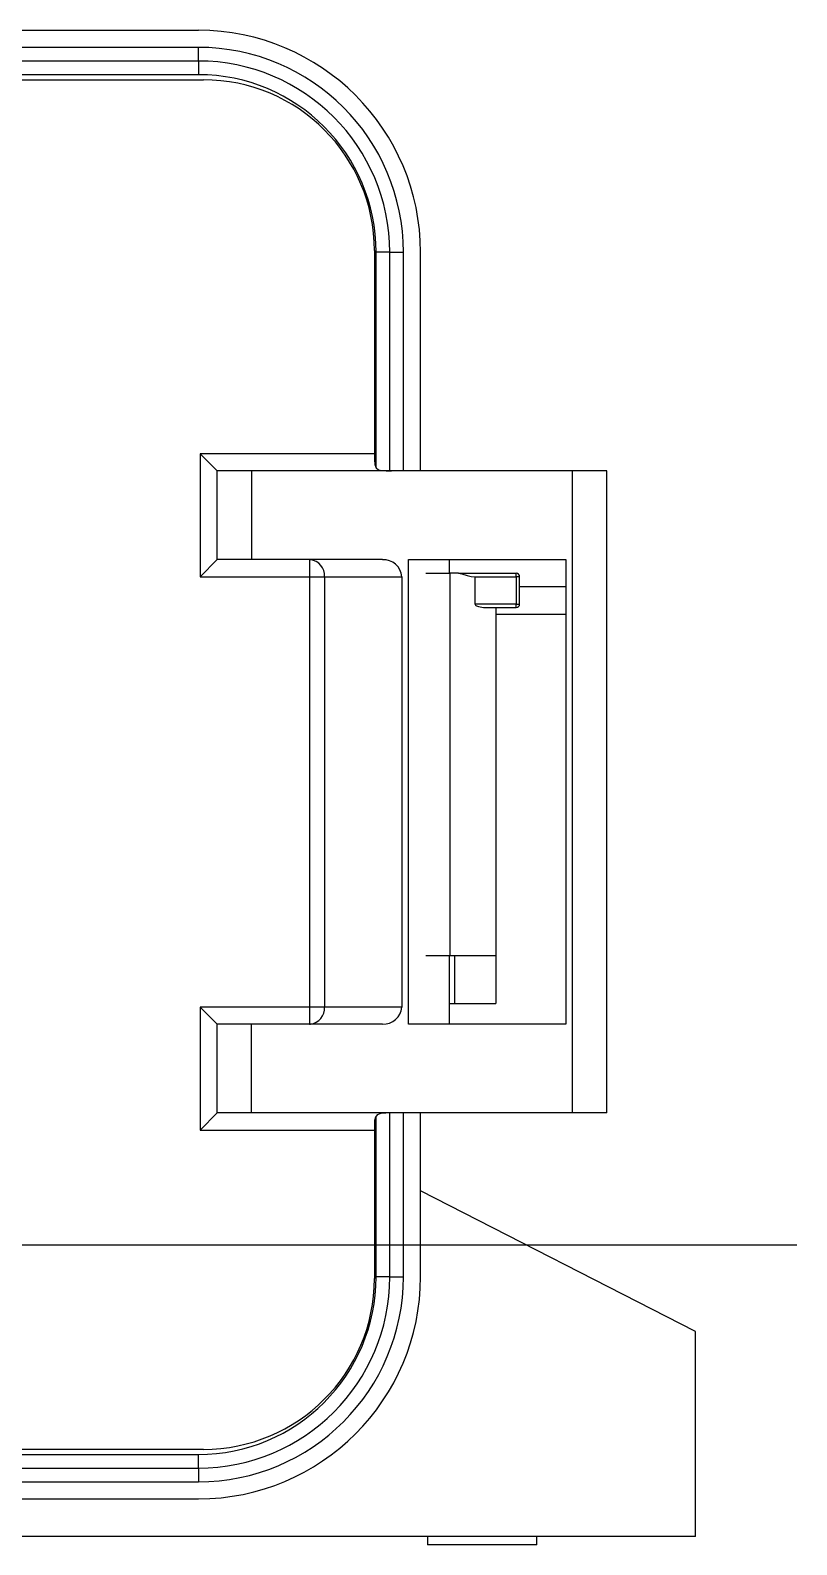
# Model space of a CAD drawing. Extents: x -3.1 to 16.8, y 0.7 to 10.7.
# Drawn here: x 15.729 to 16.85, y 8.333 to 10.55 of the extents above; entities that cross this region are included whole.
import ezdxf

# ---------------------------------------------------------------- set-up
doc = ezdxf.new("R2010")
doc.units = 0
doc.layers.get('0').update_dxf_attribs({"linetype": 'CONTINUOUS'})

msp = doc.modelspace()

# ---------------------------------------------------------------- linework, layer by layer
at = {"color": 7, "linetype": 'CONTINUOUS'}
for p, q in [((15.7021, 10.5499), (15.9746, 10.5499)), ((15.9746, 10.5249), (15.7021, 10.5249)), ((15.9746, 10.5049), (15.9746, 10.5249)), ((15.9746, 10.5049), (15.7021, 10.5049)), ((15.9746, 10.5049), (15.9746, 10.4849)), ((15.9746, 10.4849), (15.3171, 10.4849)), ((15.7021, 10.4774), (15.9821, 10.4774)), ((16.2321, 10.2274), (16.2321, 9.9299)), ((16.2546, 10.2249), (16.2346, 10.2249)), ((16.2346, 9.9093), (16.2346, 10.2249)), ((16.2546, 9.9049), (16.2546, 10.2249)), ((16.2546, 10.2249), (16.2746, 10.2249)), ((16.2746, 9.9049), (16.2746, 10.2249)), ((16.2996, 9.9049), (16.2996, 10.2249)), ((15.9771, 9.9299), (16.0021, 9.9049)), ((15.9771, 9.9299), (15.9771, 9.7499)), ((16.2321, 9.9299), (15.9771, 9.9299)), ((16.0521, 9.9049), (16.0021, 9.9049)), ((16.0021, 9.7749), (16.0021, 9.9049)), ((16.0521, 9.9049), (16.0521, 9.7749)), ((16.5221, 9.9049), (16.0521, 9.9049)), ((16.5221, 8.9649), (16.5221, 9.9049)), ((16.5721, 9.9049), (16.5221, 9.9049)), ((16.5721, 8.9649), (16.5721, 9.9049)), ((15.9771, 9.7499), (16.0021, 9.7749)), ((16.0521, 9.7749), (16.0021, 9.7749)), ((16.2439, 9.7749), (16.0521, 9.7749)), ((16.1385, 9.7748), (16.137, 9.7749)), ((16.137, 9.7749), (16.137, 9.7748)), ((16.137, 9.7748), (16.137, 9.7676)), ((16.137, 9.7676), (16.137, 9.7499)), ((16.2821, 9.0949), (16.2821, 9.7749)), ((16.2821, 9.7749), (16.5121, 9.7749)), ((16.3421, 9.7549), (16.3421, 9.7749)), ((16.5121, 9.7749), (16.5121, 9.0949)), ((15.9771, 9.7499), (16.137, 9.7499)), ((16.137, 9.7499), (16.1592, 9.7499)), ((16.137, 9.7499), (16.137, 9.1199)), ((16.1592, 9.7499), (16.2721, 9.7499)), ((16.1592, 9.7499), (16.1592, 9.1199)), ((16.2721, 9.7499), (16.2721, 9.1199)), ((16.3073, 9.7549), (16.3426, 9.7549)), ((16.3552, 9.7549), (16.3426, 9.7549)), ((16.3426, 9.7549), (16.3426, 9.1949)), ((16.3552, 9.7549), (16.4396, 9.7549)), ((16.3795, 9.7099), (16.3795, 9.7499)), ((16.3796, 9.7499), (16.4396, 9.7499)), ((16.4396, 9.7499), (16.4396, 9.7549)), ((16.4396, 9.7499), (16.4396, 9.7099)), ((16.4446, 9.7499), (16.4396, 9.7499)), ((16.4446, 9.7099), (16.4446, 9.7499)), ((16.5121, 9.7349), (16.4446, 9.7349)), ((16.4396, 9.7099), (16.3796, 9.7099)), ((16.3919, 9.7049), (16.4396, 9.7049)), ((16.4096, 9.7049), (16.4096, 9.1949)), ((16.4096, 9.6949), (16.5121, 9.6949)), ((16.4396, 9.7063), (16.4396, 9.7099)), ((16.4396, 9.7099), (16.4446, 9.7099)), ((16.4396, 9.7049), (16.4396, 9.7063)), ((16.3426, 9.1949), (16.3073, 9.1949)), ((16.3421, 9.0949), (16.3421, 9.1949)), ((16.4096, 9.1949), (16.3426, 9.1949)), ((16.3496, 9.1249), (16.3496, 9.1949)), ((16.4096, 9.1949), (16.4096, 9.1249)), ((15.9771, 9.1199), (16.0021, 9.0949)), ((16.137, 9.1199), (15.9771, 9.1199)), ((15.9771, 9.1199), (15.9771, 8.9399)), ((16.137, 9.1199), (16.137, 9.1022)), ((16.1592, 9.1199), (16.137, 9.1199)), ((16.2721, 9.1199), (16.1592, 9.1199)), ((16.3421, 9.1249), (16.3496, 9.1249)), ((16.3496, 9.1249), (16.4096, 9.1249)), ((16.0021, 8.9649), (16.0021, 9.0949)), ((16.0521, 9.0949), (16.0021, 9.0949)), ((16.0521, 8.9649), (16.0521, 9.0949)), ((16.2439, 9.0949), (16.0521, 9.0949)), ((16.137, 9.1022), (16.137, 9.0949)), ((16.137, 9.0949), (16.1385, 9.0949)), ((16.137, 9.0949), (16.137, 9.0949)), ((16.5121, 9.0949), (16.2821, 9.0949)), ((15.9771, 8.9399), (16.0021, 8.9649)), ((16.0521, 8.9649), (16.0021, 8.9649)), ((16.5221, 8.9649), (16.0521, 8.9649)), ((16.2346, 8.7249), (16.2346, 8.96)), ((16.2546, 8.7249), (16.2546, 8.9649)), ((16.2746, 8.7249), (16.2746, 8.9649)), ((16.2996, 8.7249), (16.2996, 8.9649)), ((16.5721, 8.9649), (16.5221, 8.9649)), ((15.9771, 8.9399), (16.2321, 8.9399)), ((16.2321, 8.9399), (16.2321, 8.7224)), ((16.7021, 8.6449), (16.2996, 8.8509)), ((9.0426, 8.7718), (16.8499, 8.7718)), ((16.2546, 8.7249), (16.2346, 8.7249)), ((16.2546, 8.7249), (16.2746, 8.7249)), ((16.7021, 8.3449), (16.7021, 8.6449)), ((15.9821, 8.4724), (15.7021, 8.4724)), ((15.3171, 8.4649), (15.9746, 8.4649)), ((15.9746, 8.4449), (15.9746, 8.4649)), ((15.7021, 8.4449), (15.9746, 8.4449)), ((15.9746, 8.4449), (15.9746, 8.4249)), ((15.7021, 8.4249), (15.9746, 8.4249)), ((15.7021, 8.3999), (15.9746, 8.3999)), ((16.7021, 8.3449), (15.4546, 8.3449)), ((16.3096, 8.3449), (16.1946, 8.3449)), ((16.3096, 8.3449), (16.3096, 8.3328)), ((16.4696, 8.3328), (16.4696, 8.3449)), ((16.7021, 8.3449), (16.4696, 8.3449)), ((16.3096, 8.3329), (16.4696, 8.3329))]:
    msp.add_line(p, q, dxfattribs=at)
for points in [[(16.2321, 9.9299), (16.2322, 9.9217), (16.2327, 9.9144), (16.2347, 9.9091), (16.2382, 9.9064), (16.243, 9.9053), (16.2494, 9.9049), (16.2571, 9.9049)], [(16.3552, 9.7549), (16.3601, 9.7543), (16.3676, 9.7519), (16.3737, 9.7501), (16.3796, 9.7499)], [(16.3796, 9.7099), (16.3797, 9.709), (16.38, 9.7083), (16.3806, 9.7076), (16.3814, 9.7071), (16.3846, 9.7061), (16.3919, 9.7049)], [(16.2571, 8.9649), (16.2489, 8.9648), (16.2417, 8.9643), (16.2364, 8.9623), (16.2337, 8.9588), (16.2325, 8.954), (16.2322, 8.9476), (16.2321, 8.9399)]]:
    msp.add_lwpolyline(points, dxfattribs=at)
for centre, radius, start, end in [((15.9746, 10.2249), 0.325, 360, 90), ((15.9746, 10.2249), 0.3, 0, 90), ((15.9746, 10.2249), 0.28, 0, 90), ((15.9746, 10.2249), 0.26, 0, 90), ((15.9821, 10.2274), 0.25, 0, 90), ((16.1353, 9.7512), 0.0239, 356.9449, 82.1877), ((16.2455, 9.7482), 0.0267, 3.6474, 93.2332), ((16.4396, 9.7499), 0.005, 45, 90), ((16.4396, 9.7499), 0.005, 0, 45), ((16.4396, 9.7099), 0.005, 270, 0), ((16.1353, 9.1186), 0.0239, 277.8082, 3.0553), ((16.2454, 9.1217), 0.0268, 266.9074, 356.212), ((15.9746, 8.7249), 0.325, 270, 0), ((15.9746, 8.7249), 0.3, 270, 360), ((15.9746, 8.7249), 0.28, 270, 0), ((15.9746, 8.7249), 0.26, 270, 0), ((15.9821, 8.7224), 0.25, 270, 0)]:
    msp.add_arc(centre, radius, start, end, dxfattribs=at)

doc.saveas('drawing.dxf')
